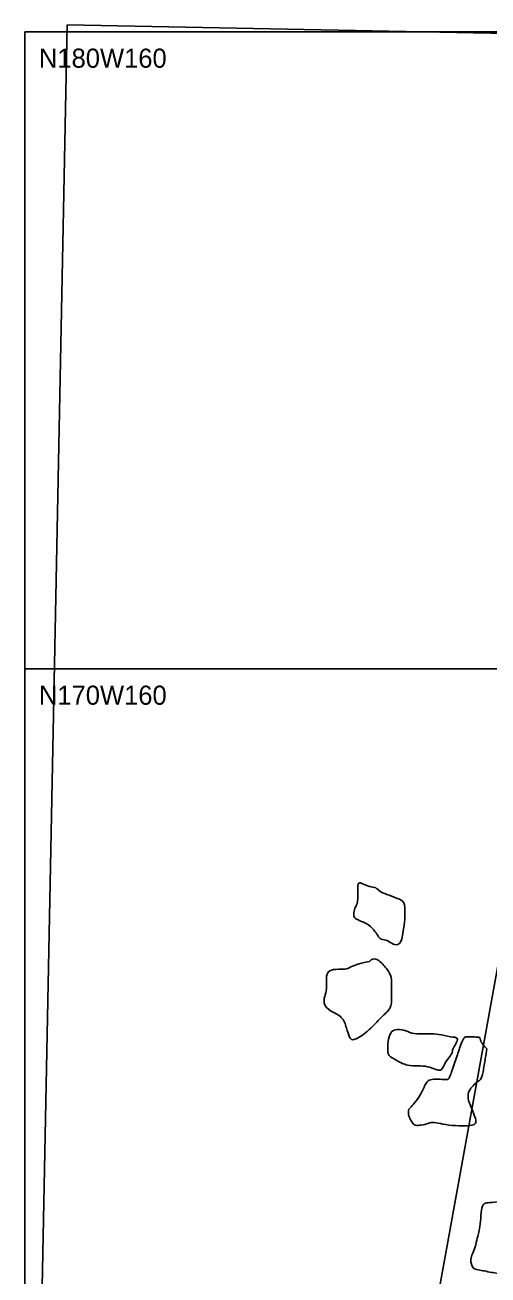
# Model space of a CAD drawing. Extents: x -200 to -100, y 65 to 200.
# Drawn here: x -160 to -152.73, y 160.48 to 180.11 of the extents above; entities that cross this region are included whole.
import ezdxf

# ---------------------------------------------------------------- set-up
doc = ezdxf.new("R2010")
doc.units = 0
for name, color, linetype in [('1990 grid', 7, 'Continuous'), ('Limits of excavation', 7, 'Continuous'), ('Quadrat Labels', 7, 'Continuous'), ('Quadrats in DB', 7, 'Continuous'), ('Stone', 7, 'Continuous')]:
    doc.layers.add(name, color=color, linetype=linetype)

msp = doc.modelspace()

# ---------------------------------------------------------------- linework, layer by layer
at = {"layer": '1990 grid'}
msp.add_lwpolyline([(-150.517, 176.683), (-111.074, 169.333), (-114.966, 149.209), (-154.147, 156.646)], close=True, dxfattribs=at)
at = {"layer": 'Limits of excavation'}
msp.add_lwpolyline([(-159.335, 180.107), (-109.855, 179.136), (-110.059, 169.277), (-100.204, 169.175), (-100.627, 149.296), (-159.925, 150.522)], close=True, dxfattribs=at)
at = {"layer": 'Quadrats in DB'}
for p, q in [((-150, 180), (-160, 180)), ((-160, 180), (-160, 170)), ((-150, 170), (-160, 170)), ((-160, 170), (-160, 160))]:
    msp.add_line(p, q, dxfattribs=at)
at = {"layer": 'Stone'}
for points in [[(-154.082, 165.761), (-154.032, 166.011), (-154.032, 166.158), (-154.032, 166.354), (-154.147, 166.392), (-154.274, 166.446), (-154.428, 166.496), (-154.482, 166.573), (-154.582, 166.573), (-154.728, 166.643), (-154.774, 166.643), (-154.774, 166.493), (-154.774, 166.404), (-154.774, 166.323), (-154.836, 166.211), (-154.836, 166.134), (-154.836, 166.073), (-154.624, 166.011), (-154.513, 165.9), (-154.455, 165.807), (-154.413, 165.746), (-154.309, 165.746), (-154.216, 165.665), (-154.116, 165.665), (-154.082, 165.761), (-154.082, 165.761), (-154.082, 165.761)], [(-154.593, 165.406), (-154.824, 165.36), (-154.924, 165.283), (-155.028, 165.283), (-155.205, 165.283), (-155.263, 165.206), (-155.263, 165.144), (-155.263, 165.094), (-155.263, 164.936), (-155.305, 164.829), (-155.305, 164.725), (-155.221, 164.632), (-155.005, 164.544), (-154.951, 164.363), (-154.901, 164.197), (-154.847, 164.151), (-154.613, 164.301), (-154.42, 164.517), (-154.301, 164.621), (-154.243, 164.702), (-154.243, 164.813), (-154.243, 165.048), (-154.243, 165.19), (-154.343, 165.329), (-154.497, 165.479), (-154.593, 165.406), (-154.593, 165.406), (-154.593, 165.406)], [(-153.467, 163.7), (-153.421, 163.746), (-153.421, 163.792), (-153.337, 163.904), (-153.287, 163.962), (-153.287, 164.027), (-153.229, 164.112), (-153.187, 164.216), (-153.302, 164.216), (-153.514, 164.27), (-153.644, 164.27), (-153.76, 164.27), (-153.933, 164.27), (-154.045, 164.339), (-154.191, 164.339), (-154.26, 164.297), (-154.302, 164.15), (-154.302, 164.008), (-154.302, 163.931), (-154.168, 163.85), (-153.991, 163.765), (-153.825, 163.765), (-153.675, 163.765), (-153.533, 163.7), (-153.467, 163.7), (-153.467, 163.7), (-153.467, 163.7)], [(-152.746, 164.032), (-152.844, 164.135), (-152.847, 164.202), (-152.856, 164.217), (-152.972, 164.222), (-153.061, 164.222), (-153.094, 164.222), (-153.133, 164.162), (-153.174, 164.039), (-153.207, 163.945), (-153.248, 163.823), (-153.289, 163.698), (-153.327, 163.594), (-153.351, 163.549), (-153.399, 163.551), (-153.556, 163.561), (-153.659, 163.551), (-153.709, 163.491), (-153.791, 163.296), (-153.878, 163.188), (-153.962, 163.099), (-153.978, 163.073), (-153.976, 163.022), (-153.976, 162.981), (-153.933, 162.905), (-153.887, 162.83), (-153.808, 162.83), (-153.688, 162.852), (-153.599, 162.89), (-153.488, 162.861), (-153.296, 162.828), (-153.073, 162.823), (-152.948, 162.835), (-152.909, 162.876), (-152.926, 162.955), (-152.98, 163.09), (-153.041, 163.229), (-153.044, 163.335), (-153.017, 163.395), (-152.941, 163.472), (-152.902, 163.52), (-152.844, 163.537), (-152.804, 163.65), (-152.768, 163.902), (-152.746, 164.032), (-152.746, 164.032), (-152.746, 164.032)], [(-151.883, 161.226), (-151.955, 161.343), (-152.158, 161.471), (-152.256, 161.61), (-152.305, 161.685), (-152.406, 161.685), (-152.587, 161.625), (-152.741, 161.621), (-152.808, 161.603), (-152.838, 161.475), (-152.846, 161.271), (-152.876, 161.151), (-152.891, 161.076), (-152.929, 160.918), (-152.97, 160.813), (-153.008, 160.734), (-152.974, 160.572), (-152.853, 160.564), (-152.605, 160.508), (-152.444, 160.5), (-152.308, 160.478), (-152.267, 160.564), (-152.199, 160.688), (-152.132, 160.873), (-152.041, 161.023), (-151.883, 161.226), (-151.883, 161.226), (-151.883, 161.226)]]:
    msp.add_open_spline(points, degree=3, dxfattribs=at)

# ---------------------------------------------------------------- texts
at = {"layer": 'Quadrat Labels'}
for s, p in [('N180W160', (-159.781, 179.436)), ('N170W160', (-159.781, 169.436))]:
    msp.add_text(s, height=0.3, dxfattribs=at).set_placement(p)

doc.saveas('drawing.dxf')
